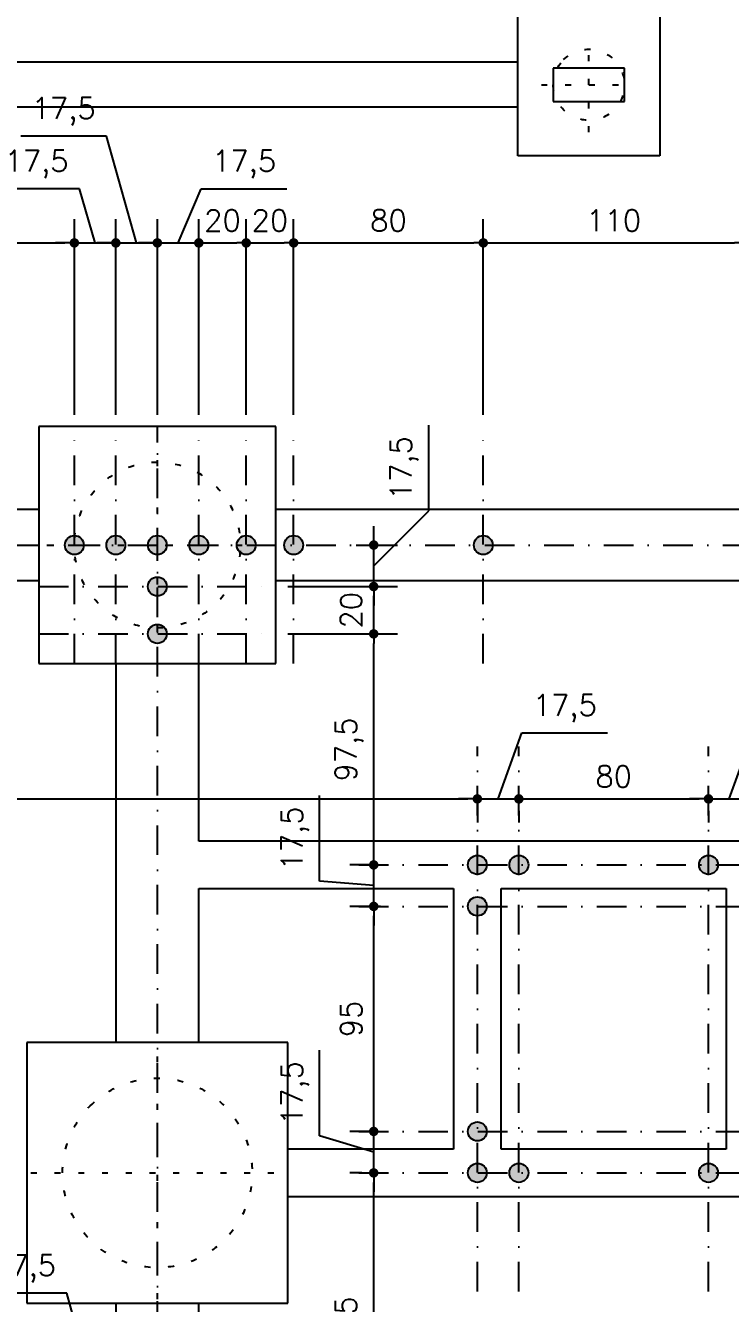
# Model space of a CAD drawing. Extents: x 26375 to 47400, y -1187 to 1911.
# Drawn here: x 29082 to 29379, y 881 to 1420 of the extents above; entities that cross this region are included whole.
import ezdxf

# ---------------------------------------------------------------- set-up
doc = ezdxf.new("R2010")
doc.units = 0
doc.header["$LTSCALE"] = 25
doc.linetypes.add('DASHDOT', pattern=[1, 0.5, -0.25, 0, -0.25])
doc.linetypes.add('ESTILO_TQS_0002', pattern=[0.4, 0.1, -0.3])
for name, color, linetype in [('COTA', 1, 'Continuous'), ('EIXO_AUXILIAR', 1, 'DASHDOT'), ('FERRO', 4, 'Continuous'), ('H7', 1, 'Continuous'), ('PROJ', 252, 'Continuous')]:
    doc.layers.add(name, color=color, linetype=linetype)
doc.styles.add('COTA', font='romans.shx')
doc.dimstyles.new('forma', dxfattribs={"dimtxt": 1.8, "dimasz": 0.8, "dimexe": 2, "dimexo": 1, "dimgap": 1, "dimtad": 1, "dimdec": 1, "dimzin": 9, "dimtxsty": 'COTA', "dimblk1": 'DOT', "dimblk2": 'DOT', "dimsah": 1, "dimcen": 0, "dimdle": 1, "dimclrd": 256, "dimclre": 256, "dimclrt": 2, "dimadec": 0, "dimazin": 0, "dimtfac": 1, "dimtdec": 0, "dimtmove": 0, "dimatfit": 3, "dimfxl": 1, "dimtolj": 1, "dimtzin": 0, "dimarcsym": 0})

# ---------------------------------------------------------------- blocks, each defined once
blk = doc.blocks.new('GR-1409')
at = {"layer": 'H7'}
blk.add_hatch(color=256, dxfattribs=at).paths.add_polyline_path([(-4, 0, 1), (4, 0, 1)])
at = {"layer": 'FERRO', "linetype": 'Continuous'}
blk.add_circle((0, 0), 4, dxfattribs=at)
blk = doc.blocks.new('GR-0909')
at = {"layer": 'H7'}
blk.add_hatch(color=256, dxfattribs=at).paths.add_polyline_path([(4, 0, 1), (-4, 0, 1)])
at = {"layer": 'FERRO', "linetype": 'Continuous'}
blk.add_circle((0, 0), 4, dxfattribs=at)
blk = doc.blocks.new('PROJ-FUND')
at = {"layer": 'PROJ'}
for p, q in [((29289.3873162536, 1364.823925022997), (29289.3873162536, 1424.823925022997)), ((29349.3873162536, 1424.823925022997), (29349.3873162536, 1364.823925022997)), ((29289.3873162536, 1404.323924896082), (28922.38732533003, 1404.323924896082)), ((29289.3873162536, 1385.323924896082), (28922.38732533003, 1385.323924896082)), ((29349.3873162536, 1364.823925022997), (29289.3873162536, 1364.823925022997)), ((29087.38232900731, 1215.57726215362), (28937.38232900731, 1215.57726215362)), ((29472.38232900731, 1215.57726215362), (29187.38232900731, 1215.57726215362)), ((28937.38232900731, 1185.57726215362), (29087.38232900731, 1185.57726215362)), ((29187.38232900731, 1185.57726215362), (29472.38232900731, 1185.57726215362)), ((29119.88232900731, 1150.57726215362), (29119.88232900731, 1065.57726215362)), ((29154.88232900731, 1075.57726215362), (29154.88232900731, 1150.57726215362)), ((29272.38232900731, 1075.57726215362), (29154.88232900731, 1075.57726215362)), ((29387.38232900731, 1075.57726215362), (29272.38232900731, 1075.57726215362)), ((29119.88232900731, 1065.57726215362), (29119.88232900731, 990.6034011536199)), ((29154.88232900731, 990.6034011536199), (29154.88232900731, 1055.57726215362)), ((29154.88232900731, 1055.57726215362), (29262.38232900731, 1055.57726215362)), ((29262.38232900731, 1055.57726215362), (29262.38232900731, 945.6034011536199)), ((29282.38232900731, 1055.57726215362), (29377.38232900731, 1055.57726215362)), ((29282.38232900731, 945.6034011536199), (29282.38232900731, 1055.57726215362)), ((29377.38232900731, 1055.57726215362), (29377.38232900731, 945.6034011536199)), ((29262.38232900731, 945.6034011536199), (29192.38232900731, 945.6034011536199)), ((29377.38232900731, 945.6034011536199), (29282.38232900731, 945.6034011536199)), ((29192.38232900731, 925.6034011536199), (29272.38232900731, 925.6034011536199)), ((29272.38232900731, 925.6034011536199), (29387.38232900731, 925.6034011536199)), ((29119.88232900731, 880.6034011536199), (29119.88232900731, 783.0772621536203)), ((29154.88232900731, 765.5772621536203), (29154.88232900731, 880.6034011536199))]:
    blk.add_line(p, q, dxfattribs=at)
at = {"layer": 'PROJ', "linetype": 'ESTILO_TQS_0002'}
for p, q in [((29319.3873162536, 1374.828991672997), (29319.3873162536, 1414.818858372997)), ((29299.3923829036, 1394.823925022997), (29339.3822496036, 1394.823925022997)), ((29137.38232900731, 1153.92226215362), (29137.38232900731, 1247.23226215362)), ((29090.72732900731, 1200.57726215362), (29184.03732900731, 1200.57726215362)), ((29137.38232900731, 882.2834011536198), (29137.38232900731, 988.9234011536199)), ((29084.06232900731, 935.6034011536199), (29190.70232900731, 935.6034011536199))]:
    blk.add_line(p, q, dxfattribs=at)
at = {"layer": 'PROJ', "linetype": 'Continuous'}
for p, q in [((29334.3873169649, 1401.823924896082), (29304.3873169649, 1401.823924896082)), ((29304.3873169649, 1401.823924896082), (29304.3873169649, 1387.823924896082)), ((29334.3873169649, 1387.823924896082), (29334.3873169649, 1401.823924896082)), ((29304.3873169649, 1387.823924896082), (29334.3873169649, 1387.823924896082)), ((29187.38232900731, 1250.57726215362), (29087.38232900731, 1250.57726215362)), ((29087.38232900731, 1250.57726215362), (29087.38232900731, 1150.57726215362)), ((29187.38232900731, 1150.57726215362), (29187.38232900731, 1250.57726215362)), ((29087.38232900731, 1150.57726215362), (29187.38232900731, 1150.57726215362)), ((29192.38232900731, 990.6034011536199), (29082.38232900731, 990.6034011536199)), ((29082.38232900731, 990.6034011536199), (29082.38232900731, 880.6034011536199)), ((29192.38232900731, 880.6034011536199), (29192.38232900731, 990.6034011536199)), ((29082.38232900731, 880.6034011536199), (29192.38232900731, 880.6034011536199))]:
    blk.add_line(p, q, dxfattribs=at)
at = {"layer": 'PROJ', "linetype": 'ESTILO_TQS_0002'}
for centre, major_axis, ratio, start_param, end_param in [((29319.3873162536, 1394.823925022997), (-10.60656636246012, 10.60656636246012), 0.9999999999998959, 3.926990816987294, 10.21017612416688), ((29137.38232900731, 1200.57726215362), (24.74873734152934, 24.74873734152934), 0.9999999999999858, 5.497787143782131, 11.78097245096172), ((29137.38232900731, 935.6034011536199), (-28.28427124746251, 28.28427124746251), 0.9999999999999565, 3.926990816987264, 10.21017612416685)]:
    blk.add_ellipse(centre, major_axis=major_axis, ratio=ratio, start_param=start_param, end_param=end_param, dxfattribs=at)
blk = doc.blocks.new('_Dot')
at = {"color": 0, "linetype": 'ByBlock', "lineweight": -2}
blk.add_line((-0.5, 0), (-1, 0), dxfattribs=at)
at = {"color": 0, "linetype": 'ByBlock', "const_width": 0.5}
blk.add_lwpolyline([(-0.25, 0, 1), (0.25, 0, 1)], format="xyb", close=True, dxfattribs=at)
blk = doc.blocks.new('*D840')
at = {"layer": 'COTA', "lineweight": -2, "transparency": 16777216}
for p, q in [((28944.88232899796, 1255.577266739011), (28944.88232899796, 1338.089565318693)), ((29102.38232900745, 1255.577168312073), (29102.38232900745, 1338.089565318693)), ((28948.88232899796, 1328.089565318693), (29098.38232900745, 1328.089565318693))]:
    blk.add_line(p, q, dxfattribs=at)
at = {"layer": 'Defpoints', "color": 0, "transparency": 16777216}
for p in [(29102.38232900745, 1328.089565318693), (28944.88232899796, 1250.577266739011), (29102.38232900745, 1250.577168312073)]:
    blk.add_point(p, dxfattribs=at)
at = {"layer": 'COTA', "lineweight": -2, "transparency": 16777216, "xscale": 4, "yscale": 4, "zscale": 4, "rotation": 180}
blk.add_blockref('_Dot', (28944.88232899796, 1328.089565318693), dxfattribs=at)
at = {"layer": 'COTA', "lineweight": -2, "transparency": 16777216, "xscale": 4, "yscale": 4, "zscale": 4}
blk.add_blockref('_Dot', (29102.38232900745, 1328.089565318693), dxfattribs=at)
at = {"layer": 'COTA', "color": 2, "transparency": 16777216, "insert": (29023.63232900271, 1338.446708175836), "char_height": 9, "attachment_point": 5, "style": 'COTA'}
blk.add_mtext('\\A1;157,5 ', dxfattribs=at)
blk = doc.blocks.new('*D841')
at = {"layer": 'COTA', "lineweight": -2, "transparency": 16777216}
for p, q in [((29104.49623085624, 1350.946708175836), (29068.35337371338, 1350.946708175836)), ((29111.13232900364, 1328.089565318693), (29104.49623085624, 1350.946708175836)), ((29102.38232900745, 1255.577168312073), (29102.38232900745, 1338.089565318693)), ((29119.88232899982, 1255.577266738898), (29119.88232899982, 1338.089565318693)), ((29098.38232900745, 1328.089565318693), (29094.38232900745, 1328.089565318693)), ((29102.38232900745, 1328.089565318693), (29119.88232899982, 1328.089565318693)), ((29102.38232900745, 1328.089565318693), (29119.88232899982, 1328.089565318693)), ((29123.88232899982, 1328.089565318693), (29127.88232899982, 1328.089565318693))]:
    blk.add_line(p, q, dxfattribs=at)
at = {"layer": 'Defpoints', "color": 0, "transparency": 16777216}
for p in [(29119.88232899982, 1328.089565318693), (29102.38232900745, 1250.577168312073), (29119.88232899982, 1250.577266738898)]:
    blk.add_point(p, dxfattribs=at)
at = {"layer": 'COTA', "lineweight": -2, "transparency": 16777216, "xscale": 4, "yscale": 4, "zscale": 4}
blk.add_blockref('_Dot', (29102.38232900745, 1328.089565318693), dxfattribs=at)
at = {"layer": 'COTA', "lineweight": -2, "transparency": 16777216, "xscale": 4, "yscale": 4, "zscale": 4, "rotation": 180}
blk.add_blockref('_Dot', (29119.88232899982, 1328.089565318693), dxfattribs=at)
at = {"layer": 'COTA', "color": 2, "transparency": 16777216, "insert": (29086.42480228481, 1361.303851032979), "char_height": 9, "attachment_point": 5, "style": 'COTA'}
blk.add_mtext('\\A1;17,5 ', dxfattribs=at)
blk = doc.blocks.new('*D842')
at = {"layer": 'COTA', "lineweight": -2, "transparency": 16777216}
for p, q in [((29115.92669085637, 1373.164672741329), (29079.78383371351, 1373.164672741329)), ((29128.63232900357, 1328.089565318693), (29115.92669085637, 1373.164672741329)), ((29119.88232899982, 1255.577266738898), (29119.88232899982, 1338.089565318693)), ((29137.38232900731, 1255.57726215362), (29137.38232900731, 1338.089565318693)), ((29115.88232899982, 1328.089565318693), (29111.88232899982, 1328.089565318693)), ((29119.88232899982, 1328.089565318693), (29137.38232900731, 1328.089565318693)), ((29119.88232899982, 1328.089565318693), (29137.38232900731, 1328.089565318693)), ((29141.38232900731, 1328.089565318693), (29145.38232900731, 1328.089565318693))]:
    blk.add_line(p, q, dxfattribs=at)
at = {"layer": 'Defpoints', "color": 0, "transparency": 16777216}
for p in [(29137.38232900731, 1328.089565318693), (29119.88232899982, 1250.577266738898), (29137.38232900731, 1250.57726215362)]:
    blk.add_point(p, dxfattribs=at)
at = {"layer": 'COTA', "lineweight": -2, "transparency": 16777216, "xscale": 4, "yscale": 4, "zscale": 4}
blk.add_blockref('_Dot', (29119.88232899982, 1328.089565318693), dxfattribs=at)
at = {"layer": 'COTA', "lineweight": -2, "transparency": 16777216, "xscale": 4, "yscale": 4, "zscale": 4, "rotation": 180}
blk.add_blockref('_Dot', (29137.38232900731, 1328.089565318693), dxfattribs=at)
at = {"layer": 'COTA', "color": 2, "transparency": 16777216, "insert": (29097.85526228494, 1383.521815598472), "char_height": 9, "attachment_point": 5, "style": 'COTA'}
blk.add_mtext('\\A1;17,5 ', dxfattribs=at)
blk = doc.blocks.new('*D843')
at = {"layer": 'COTA', "lineweight": -2, "transparency": 16777216}
for p, q in [((29146.13232900357, 1328.089565318693), (29155.9007816634, 1350.946708175836)), ((29155.9007816634, 1350.946708175836), (29192.04363880626, 1350.946708175836)), ((29137.38232900731, 1255.57726215362), (29137.38232900731, 1338.089565318693)), ((29154.88232899982, 1255.577266738898), (29154.88232899982, 1338.089565318693)), ((29133.38232900731, 1328.089565318693), (29129.38232900731, 1328.089565318693)), ((29137.38232900731, 1328.089565318693), (29154.88232899982, 1328.089565318693)), ((29137.38232900731, 1328.089565318693), (29154.88232899982, 1328.089565318693)), ((29158.88232899982, 1328.089565318693), (29162.88232899982, 1328.089565318693))]:
    blk.add_line(p, q, dxfattribs=at)
at = {"layer": 'Defpoints', "color": 0, "transparency": 16777216}
for p in [(29154.88232899982, 1328.089565318693), (29137.38232900731, 1250.57726215362), (29154.88232899982, 1250.577266738898)]:
    blk.add_point(p, dxfattribs=at)
at = {"layer": 'COTA', "lineweight": -2, "transparency": 16777216, "xscale": 4, "yscale": 4, "zscale": 4}
blk.add_blockref('_Dot', (29137.38232900731, 1328.089565318693), dxfattribs=at)
at = {"layer": 'COTA', "lineweight": -2, "transparency": 16777216, "xscale": 4, "yscale": 4, "zscale": 4, "rotation": 180}
blk.add_blockref('_Dot', (29154.88232899982, 1328.089565318693), dxfattribs=at)
at = {"layer": 'COTA', "color": 2, "transparency": 16777216, "insert": (29173.97221023482, 1361.303851032979), "char_height": 9, "attachment_point": 5, "style": 'COTA'}
blk.add_mtext('\\A1;17,5 ', dxfattribs=at)
blk = doc.blocks.new('*D844')
at = {"layer": 'COTA', "lineweight": -2, "transparency": 16777216}
for p, q in [((29154.88232899982, 1255.577266738898), (29154.88232899982, 1338.089565318693)), ((29174.88232899916, 1255.577266740404), (29174.88232899916, 1338.089565318693)), ((29158.88232899982, 1328.089565318693), (29170.88232899916, 1328.089565318693))]:
    blk.add_line(p, q, dxfattribs=at)
at = {"layer": 'Defpoints', "color": 0, "transparency": 16777216}
for p in [(29174.88232899916, 1328.089565318693), (29154.88232899982, 1250.577266738898), (29174.88232899916, 1250.577266740404)]:
    blk.add_point(p, dxfattribs=at)
at = {"layer": 'COTA', "lineweight": -2, "transparency": 16777216, "xscale": 4, "yscale": 4, "zscale": 4, "rotation": 180}
blk.add_blockref('_Dot', (29154.88232899982, 1328.089565318693), dxfattribs=at)
at = {"layer": 'COTA', "lineweight": -2, "transparency": 16777216, "xscale": 4, "yscale": 4, "zscale": 4}
blk.add_blockref('_Dot', (29174.88232899916, 1328.089565318693), dxfattribs=at)
at = {"layer": 'COTA', "color": 2, "transparency": 16777216, "insert": (29164.88232899949, 1337.589565318693), "char_height": 9, "attachment_point": 5, "style": 'COTA'}
blk.add_mtext('\\A1;20 ', dxfattribs=at)
blk = doc.blocks.new('*D845')
at = {"layer": 'COTA', "lineweight": -2, "transparency": 16777216}
for p, q in [((29174.88232899916, 1255.577266740404), (29174.88232899916, 1338.089565318693)), ((29194.88232899916, 1255.577266740404), (29194.88232899916, 1338.089565318693)), ((29178.88232899916, 1328.089565318693), (29190.88232899916, 1328.089565318693))]:
    blk.add_line(p, q, dxfattribs=at)
at = {"layer": 'Defpoints', "color": 0, "transparency": 16777216}
for p in [(29194.88232899916, 1328.089565318693), (29174.88232899916, 1250.577266740404), (29194.88232899916, 1250.577266740404)]:
    blk.add_point(p, dxfattribs=at)
at = {"layer": 'COTA', "lineweight": -2, "transparency": 16777216, "xscale": 4, "yscale": 4, "zscale": 4, "rotation": 180}
blk.add_blockref('_Dot', (29174.88232899916, 1328.089565318693), dxfattribs=at)
at = {"layer": 'COTA', "lineweight": -2, "transparency": 16777216, "xscale": 4, "yscale": 4, "zscale": 4}
blk.add_blockref('_Dot', (29194.88232899916, 1328.089565318693), dxfattribs=at)
at = {"layer": 'COTA', "color": 2, "transparency": 16777216, "insert": (29184.88232899916, 1337.589565318693), "char_height": 9, "attachment_point": 5, "style": 'COTA'}
blk.add_mtext('\\A1;20 ', dxfattribs=at)
blk = doc.blocks.new('*D846')
at = {"layer": 'COTA', "lineweight": -2, "transparency": 16777216}
for p, q in [((29194.88232899916, 1255.577266740404), (29194.88232899916, 1338.089565318693)), ((29274.88232899916, 1255.577266740404), (29274.88232899916, 1338.089565318693)), ((29198.88232899916, 1328.089565318693), (29270.88232899916, 1328.089565318693))]:
    blk.add_line(p, q, dxfattribs=at)
at = {"layer": 'Defpoints', "color": 0, "transparency": 16777216}
for p in [(29274.88232899916, 1328.089565318693), (29194.88232899916, 1250.577266740404), (29274.88232899916, 1250.577266740404)]:
    blk.add_point(p, dxfattribs=at)
at = {"layer": 'COTA', "lineweight": -2, "transparency": 16777216, "xscale": 4, "yscale": 4, "zscale": 4, "rotation": 180}
blk.add_blockref('_Dot', (29194.88232899916, 1328.089565318693), dxfattribs=at)
at = {"layer": 'COTA', "lineweight": -2, "transparency": 16777216, "xscale": 4, "yscale": 4, "zscale": 4}
blk.add_blockref('_Dot', (29274.88232899916, 1328.089565318693), dxfattribs=at)
at = {"layer": 'COTA', "color": 2, "transparency": 16777216, "insert": (29234.88232899916, 1337.589565318693), "char_height": 9, "attachment_point": 5, "style": 'COTA'}
blk.add_mtext('\\A1;80 ', dxfattribs=at)
blk = doc.blocks.new('*D847')
at = {"layer": 'COTA', "lineweight": -2, "transparency": 16777216}
for p, q in [((29274.88232899916, 1255.577266740404), (29274.88232899916, 1338.089565318693)), ((29384.88232899823, 1255.577266745061), (29384.88232899823, 1338.089565318693)), ((29278.88232899916, 1328.089565318693), (29380.88232899823, 1328.089565318693))]:
    blk.add_line(p, q, dxfattribs=at)
at = {"layer": 'Defpoints', "color": 0, "transparency": 16777216}
for p in [(29384.88232899823, 1328.089565318693), (29274.88232899916, 1250.577266740404), (29384.88232899823, 1250.577266745061)]:
    blk.add_point(p, dxfattribs=at)
at = {"layer": 'COTA', "lineweight": -2, "transparency": 16777216, "xscale": 4, "yscale": 4, "zscale": 4, "rotation": 180}
blk.add_blockref('_Dot', (29274.88232899916, 1328.089565318693), dxfattribs=at)
at = {"layer": 'COTA', "lineweight": -2, "transparency": 16777216, "xscale": 4, "yscale": 4, "zscale": 4}
blk.add_blockref('_Dot', (29384.88232899823, 1328.089565318693), dxfattribs=at)
at = {"layer": 'COTA', "color": 2, "transparency": 16777216, "insert": (29329.88232899869, 1337.589565318693), "char_height": 9, "attachment_point": 5, "style": 'COTA'}
blk.add_mtext('\\A1;110 ', dxfattribs=at)
blk = doc.blocks.new('*D859')
at = {"layer": 'COTA', "lineweight": -2, "transparency": 16777216}
for p, q in [((27919.88232901814, 1092.459749453719), (27919.88232901814, 1083.435088674986)), ((27923.88232901814, 1093.435088674986), (29268.38232900099, 1093.435088674986)), ((29272.38232900099, 1092.459749505753), (29272.38232900099, 1083.435088674986))]:
    blk.add_line(p, q, dxfattribs=at)
at = {"layer": 'Defpoints', "color": 0, "transparency": 16777216}
for p in [(27919.88232901814, 1097.459749453719), (29272.38232900099, 1097.459749505753), (29272.38232900099, 1093.435088674986)]:
    blk.add_point(p, dxfattribs=at)
at = {"layer": 'COTA', "lineweight": -2, "transparency": 16777216, "xscale": 4, "yscale": 4, "zscale": 4, "rotation": 180}
blk.add_blockref('_Dot', (27919.88232901814, 1093.435088674986), dxfattribs=at)
at = {"layer": 'COTA', "lineweight": -2, "transparency": 16777216, "xscale": 4, "yscale": 4, "zscale": 4}
blk.add_blockref('_Dot', (29272.38232900099, 1093.435088674986), dxfattribs=at)
at = {"layer": 'COTA', "color": 2, "transparency": 16777216, "insert": (28596.13232900956, 1103.792231532129), "char_height": 9, "attachment_point": 5, "style": 'COTA'}
blk.add_mtext('\\A1;1352,5 ', dxfattribs=at)
blk = doc.blocks.new('*D860')
at = {"layer": 'COTA', "lineweight": -2, "transparency": 16777216}
for p, q in [((29281.13232900284, 1093.435088674986), (29291.20375757427, 1121.329502367826)), ((29291.20375757427, 1121.329502367826), (29327.34661471712, 1121.329502367826)), ((29268.38232900099, 1093.435088674986), (29264.38232900099, 1093.435088674986)), ((29272.38232900099, 1093.435088674986), (29289.88232900468, 1093.435088674986)), ((29272.38232900099, 1093.435088674986), (29289.88232900468, 1093.435088674986)), ((29272.38232900099, 1092.459749505753), (29272.38232900099, 1083.435088674986)), ((29293.88232900468, 1093.435088674986), (29297.88232900468, 1093.435088674986)), ((29289.88232900468, 1088.435088677704), (29289.88232900468, 1083.435088674986))]:
    blk.add_line(p, q, dxfattribs=at)
at = {"layer": 'Defpoints', "color": 0, "transparency": 16777216}
for p in [(29272.38232900099, 1097.459749505753), (29289.88232900468, 1093.435088677704), (29289.88232900468, 1093.435088674986)]:
    blk.add_point(p, dxfattribs=at)
at = {"layer": 'COTA', "lineweight": -2, "transparency": 16777216, "xscale": 4, "yscale": 4, "zscale": 4}
blk.add_blockref('_Dot', (29272.38232900099, 1093.435088674986), dxfattribs=at)
at = {"layer": 'COTA', "lineweight": -2, "transparency": 16777216, "xscale": 4, "yscale": 4, "zscale": 4, "rotation": 180}
blk.add_blockref('_Dot', (29289.88232900468, 1093.435088674986), dxfattribs=at)
at = {"layer": 'COTA', "color": 2, "transparency": 16777216, "insert": (29309.27518614569, 1131.686645224969), "char_height": 9, "attachment_point": 5, "style": 'COTA'}
blk.add_mtext('\\A1;17,5 ', dxfattribs=at)
blk = doc.blocks.new('*D861')
at = {"layer": 'COTA', "lineweight": -2, "transparency": 16777216}
for p, q in [((29293.88232900468, 1093.435088674986), (29365.88232900587, 1093.435088674986)), ((29289.88232900468, 1088.435088677704), (29289.88232900468, 1083.435088674986)), ((29369.88232900587, 1088.435088680781), (29369.88232900587, 1083.435088674986))]:
    blk.add_line(p, q, dxfattribs=at)
at = {"layer": 'Defpoints', "color": 0, "transparency": 16777216}
for p in [(29289.88232900468, 1093.435088677704), (29369.88232900587, 1093.435088680781), (29369.88232900587, 1093.435088674986)]:
    blk.add_point(p, dxfattribs=at)
at = {"layer": 'COTA', "lineweight": -2, "transparency": 16777216, "xscale": 4, "yscale": 4, "zscale": 4, "rotation": 180}
blk.add_blockref('_Dot', (29289.88232900468, 1093.435088674986), dxfattribs=at)
at = {"layer": 'COTA', "lineweight": -2, "transparency": 16777216, "xscale": 4, "yscale": 4, "zscale": 4}
blk.add_blockref('_Dot', (29369.88232900587, 1093.435088674986), dxfattribs=at)
at = {"layer": 'COTA', "color": 2, "transparency": 16777216, "insert": (29329.88232900528, 1102.935088674986), "char_height": 9, "attachment_point": 5, "style": 'COTA'}
blk.add_mtext('\\A1;80 ', dxfattribs=at)
blk = doc.blocks.new('*D862')
at = {"layer": 'COTA', "lineweight": -2, "transparency": 16777216}
for p, q in [((29378.63232900535, 1093.435088674986), (29388.70375757672, 1121.329502367826)), ((29388.70375757672, 1121.329502367826), (29424.84661471958, 1121.329502367826)), ((29365.88232900587, 1093.435088674986), (29361.88232900587, 1093.435088674986)), ((29369.88232900587, 1093.435088674986), (29387.38232900482, 1093.435088674986)), ((29369.88232900587, 1093.435088674986), (29387.38232900482, 1093.435088674986)), ((29391.38232900482, 1093.435088674986), (29395.38232900482, 1093.435088674986)), ((29369.88232900587, 1088.435088680781), (29369.88232900587, 1083.435088674986)), ((29387.38232900482, 1088.435088681455), (29387.38232900482, 1083.435088674986))]:
    blk.add_line(p, q, dxfattribs=at)
at = {"layer": 'Defpoints', "color": 0, "transparency": 16777216}
for p in [(29369.88232900587, 1093.435088680781), (29387.38232900482, 1093.435088681455), (29387.38232900482, 1093.435088674986)]:
    blk.add_point(p, dxfattribs=at)
at = {"layer": 'COTA', "lineweight": -2, "transparency": 16777216, "xscale": 4, "yscale": 4, "zscale": 4}
blk.add_blockref('_Dot', (29369.88232900587, 1093.435088674986), dxfattribs=at)
at = {"layer": 'COTA', "lineweight": -2, "transparency": 16777216, "xscale": 4, "yscale": 4, "zscale": 4, "rotation": 180}
blk.add_blockref('_Dot', (29387.38232900482, 1093.435088674986), dxfattribs=at)
at = {"layer": 'COTA', "color": 2, "transparency": 16777216, "insert": (29406.77518614815, 1131.686645224969), "char_height": 9, "attachment_point": 5, "style": 'COTA'}
blk.add_mtext('\\A1;17,5 ', dxfattribs=at)
blk = doc.blocks.new('*D881')
at = {"layer": 'COTA', "lineweight": -2, "transparency": 16777216}
for p, q in [((29099.19664149695, 884.8628980151168), (29063.05378435409, 884.8628980151168)), ((29111.13232900172, 841.2914694436881), (29099.19664149695, 884.8628980151168)), ((29102.38232899612, 820.5772247291243), (29102.38232899612, 851.2914694436881)), ((29119.88232900731, 820.5772621498954), (29119.88232900731, 851.2914694436881)), ((29098.38232899612, 841.2914694436881), (29094.38232899612, 841.2914694436881)), ((29102.38232899612, 841.2914694436881), (29119.88232900731, 841.2914694436881)), ((29102.38232899612, 841.2914694436881), (29119.88232900731, 841.2914694436881)), ((29123.88232900731, 841.2914694436881), (29127.88232900731, 841.2914694436881))]:
    blk.add_line(p, q, dxfattribs=at)
at = {"layer": 'Defpoints', "color": 0, "transparency": 16777216}
for p in [(29119.88232900731, 841.2914694436881), (29102.38232899612, 815.5772247291243), (29119.88232900731, 815.5772621498954)]:
    blk.add_point(p, dxfattribs=at)
at = {"layer": 'COTA', "lineweight": -2, "transparency": 16777216, "xscale": 4, "yscale": 4, "zscale": 4}
blk.add_blockref('_Dot', (29102.38232899612, 841.2914694436881), dxfattribs=at)
at = {"layer": 'COTA', "lineweight": -2, "transparency": 16777216, "xscale": 4, "yscale": 4, "zscale": 4, "rotation": 180}
blk.add_blockref('_Dot', (29119.88232900731, 841.2914694436881), dxfattribs=at)
at = {"layer": 'COTA', "color": 2, "transparency": 16777216, "insert": (29081.12521292552, 895.2200408722597), "char_height": 9, "attachment_point": 5, "style": 'COTA'}
blk.add_mtext('\\A1;17,5 ', dxfattribs=at)
blk = doc.blocks.new('*D1061')
at = {"layer": 'COTA', "lineweight": -2, "transparency": 16777216}
for p, q in [((29223.65295129986, 935.6035044433979), (29218.65253050304, 935.6035044433979)), ((29228.65253050304, 787.0771553510099), (29228.65253050304, 931.6035044433979)), ((29192.38232899705, 783.0771553510099), (29238.65253050304, 783.0771553510099))]:
    blk.add_line(p, q, dxfattribs=at)
at = {"layer": 'Defpoints', "color": 0, "transparency": 16777216}
for p in [(29228.65253050304, 935.6035044433979), (29228.65295129986, 935.6035044433979), (29187.38232899705, 783.0771553510099)]:
    blk.add_point(p, dxfattribs=at)
at = {"layer": 'COTA', "lineweight": -2, "transparency": 16777216, "xscale": 4, "yscale": 4, "zscale": 4}
for p, rotation in [((29228.65253050304, 935.6035044433979), 90), ((29228.65253050304, 783.0771553510099), 270)]:
    blk.add_blockref('_Dot', p, dxfattribs=dict(at, rotation=rotation))
at = {"layer": 'COTA', "color": 2, "transparency": 16777216, "insert": (29218.29538764588, 866.1567769455692), "char_height": 9, "attachment_point": 5, "rotation": 90, "style": 'COTA'}
blk.add_mtext('\\A1;152,5 ', dxfattribs=at)
blk = doc.blocks.new('*D1062')
at = {"layer": 'COTA', "lineweight": -2, "transparency": 16777216}
for p, q in [((29205.79538764591, 951.2106462204933), (29205.79538764591, 987.3535033633505)), ((29228.65253050305, 957.103502283303), (29228.65253050305, 961.103502283303)), ((29228.65253050305, 944.3535033633505), (29205.79538764591, 951.2106462204933)), ((29228.00143601155, 953.103502283303), (29218.65253050305, 953.103502283303)), ((29228.65253050305, 935.6035044433979), (29228.65253050305, 953.103502283303)), ((29228.65253050305, 935.6035044433979), (29228.65253050305, 953.103502283303)), ((29223.65295129986, 935.6035044433979), (29218.65253050305, 935.6035044433979)), ((29228.65253050305, 931.6035044433979), (29228.65253050305, 927.6035044433979))]:
    blk.add_line(p, q, dxfattribs=at)
at = {"layer": 'Defpoints', "color": 0, "transparency": 16777216}
for p in [(29228.65253050305, 953.103502283303), (29233.00143601155, 953.103502283303), (29228.65295129986, 935.6035044433979)]:
    blk.add_point(p, dxfattribs=at)
at = {"layer": 'COTA', "lineweight": -2, "transparency": 16777216, "xscale": 4, "yscale": 4, "zscale": 4}
for p, rotation in [((29228.65253050305, 953.103502283303), 270), ((29228.65253050305, 935.6035044433979), 90)]:
    blk.add_blockref('_Dot', p, dxfattribs=dict(at, rotation=rotation))
at = {"layer": 'COTA', "color": 2, "transparency": 16777216, "insert": (29195.43824478876, 969.2820747919134), "char_height": 9, "attachment_point": 5, "rotation": 90, "style": 'COTA'}
blk.add_mtext('\\A1;17,5 ', dxfattribs=at)
blk = doc.blocks.new('*D1063')
at = {"layer": 'COTA', "lineweight": -2, "transparency": 16777216}
for p, q in [((29231.5775902397, 1048.077361900241), (29218.65253050308, 1048.077361900241)), ((29228.65253050308, 957.103502283303), (29228.65253050308, 1044.077361900241)), ((29228.00143601155, 953.103502283303), (29218.65253050308, 953.103502283303))]:
    blk.add_line(p, q, dxfattribs=at)
at = {"layer": 'Defpoints', "color": 0, "transparency": 16777216}
for p in [(29228.65253050308, 1048.077361900241), (29236.5775902397, 1048.077361900241), (29233.00143601155, 953.103502283303)]:
    blk.add_point(p, dxfattribs=at)
at = {"layer": 'COTA', "lineweight": -2, "transparency": 16777216, "xscale": 4, "yscale": 4, "zscale": 4}
for p, rotation in [((29228.65253050308, 1048.077361900241), 90), ((29228.65253050308, 953.103502283303), 270)]:
    blk.add_blockref('_Dot', p, dxfattribs=dict(at, rotation=rotation))
at = {"layer": 'COTA', "color": 2, "transparency": 16777216, "insert": (29219.15253050307, 1000.590432091763), "char_height": 9, "attachment_point": 5, "rotation": 90, "style": 'COTA'}
blk.add_mtext('\\A1;95 ', dxfattribs=at)
blk = doc.blocks.new('*D1064')
at = {"layer": 'COTA', "lineweight": -2, "transparency": 16777216}
for p, q in [((29205.79538764598, 1058.684505080164), (29205.79538764598, 1094.827362223021)), ((29228.65253050312, 1069.577362545784), (29228.65253050312, 1073.577362545784)), ((29230.27804948956, 1065.577362545784), (29218.65253050312, 1065.577362545784)), ((29228.65253050312, 1048.077361900241), (29228.65253050312, 1065.577362545784)), ((29228.65253050312, 1048.077361900241), (29228.65253050312, 1065.577362545784)), ((29228.65253050312, 1056.827362223012), (29205.79538764598, 1058.684505080164)), ((29231.5775902397, 1048.077361900241), (29218.65253050312, 1048.077361900241)), ((29228.65253050312, 1044.077361900241), (29228.65253050312, 1040.077361900241))]:
    blk.add_line(p, q, dxfattribs=at)
at = {"layer": 'Defpoints', "color": 0, "transparency": 16777216}
for p in [(29228.65253050312, 1065.577362545784), (29235.27804948956, 1065.577362545784), (29236.5775902397, 1048.077361900241)]:
    blk.add_point(p, dxfattribs=at)
at = {"layer": 'COTA', "lineweight": -2, "transparency": 16777216, "xscale": 4, "yscale": 4, "zscale": 4}
for p, rotation in [((29228.65253050312, 1065.577362545784), 270), ((29228.65253050312, 1048.077361900241), 90)]:
    blk.add_blockref('_Dot', p, dxfattribs=dict(at, rotation=rotation))
at = {"layer": 'COTA', "color": 2, "transparency": 16777216, "insert": (29195.43824478883, 1076.755933651584), "char_height": 9, "attachment_point": 5, "rotation": 90, "style": 'COTA'}
blk.add_mtext('\\A1;17,5 ', dxfattribs=at)
blk = doc.blocks.new('*D1065')
at = {"layer": 'COTA', "lineweight": -2, "transparency": 16777216}
for p, q in [((29192.38232899494, 1163.077155351009), (29238.65253050314, 1163.077155351009)), ((29228.65253050314, 1069.577362545784), (29228.65253050314, 1159.077155351009)), ((29230.27804948956, 1065.577362545784), (29218.65253050314, 1065.577362545784))]:
    blk.add_line(p, q, dxfattribs=at)
at = {"layer": 'Defpoints', "color": 0, "transparency": 16777216}
for p in [(29187.38232899494, 1163.077155351009), (29228.65253050314, 1163.077155351009), (29235.27804948956, 1065.577362545784)]:
    blk.add_point(p, dxfattribs=at)
at = {"layer": 'COTA', "lineweight": -2, "transparency": 16777216, "xscale": 4, "yscale": 4, "zscale": 4}
for p, rotation in [((29228.65253050314, 1163.077155351009), 90), ((29228.65253050314, 1065.577362545784), 270)]:
    blk.add_blockref('_Dot', p, dxfattribs=dict(at, rotation=rotation))
at = {"layer": 'COTA', "color": 2, "transparency": 16777216, "insert": (29218.29538764599, 1114.327258948388), "char_height": 9, "attachment_point": 5, "rotation": 90, "style": 'COTA'}
blk.add_mtext('\\A1;97,5 ', dxfattribs=at)
blk = doc.blocks.new('*D1066')
at = {"layer": 'COTA', "lineweight": -2, "transparency": 16777216}
for p, q in [((29192.38232900733, 1183.077155158728), (29238.6525305032, 1183.077155158728)), ((29228.6525305032, 1167.077155351009), (29228.6525305032, 1179.077155158728)), ((29192.38232899494, 1163.077155351009), (29238.6525305032, 1163.077155351009))]:
    blk.add_line(p, q, dxfattribs=at)
at = {"layer": 'Defpoints', "color": 0, "transparency": 16777216}
for p in [(29187.38232900733, 1183.077155158728), (29228.6525305032, 1183.077155158728), (29187.38232899494, 1163.077155351009)]:
    blk.add_point(p, dxfattribs=at)
at = {"layer": 'COTA', "lineweight": -2, "transparency": 16777216, "xscale": 4, "yscale": 4, "zscale": 4}
for p, rotation in [((29228.6525305032, 1183.077155158728), 90), ((29228.6525305032, 1163.077155351009), 270)]:
    blk.add_blockref('_Dot', p, dxfattribs=dict(at, rotation=rotation))
at = {"layer": 'COTA', "color": 2, "transparency": 16777216, "insert": (29219.15253050318, 1173.077155254869), "char_height": 9, "attachment_point": 5, "rotation": 90, "style": 'COTA'}
blk.add_mtext('\\A1;20 ', dxfattribs=at)
blk = doc.blocks.new('*D1067')
at = {"layer": 'COTA', "lineweight": -2, "transparency": 16777216}
for p, q in [((29251.86681621748, 1214.970011361249), (29251.86681621748, 1251.112868504106)), ((29228.65253050321, 1191.827154218391), (29251.86681621748, 1214.970011361249)), ((29228.65253050321, 1204.577153278055), (29228.65253050321, 1208.577153278055)), ((29221.19989598386, 1200.577153278055), (29238.65253050321, 1200.577153278055)), ((29228.65253050321, 1183.077155158728), (29228.65253050321, 1200.577153278055)), ((29228.65253050321, 1183.077155158728), (29228.65253050321, 1200.577153278055)), ((29192.38232900733, 1183.077155158728), (29238.65253050321, 1183.077155158728)), ((29228.65253050321, 1179.077155158728), (29228.65253050321, 1175.077155158728))]:
    blk.add_line(p, q, dxfattribs=at)
at = {"layer": 'Defpoints', "color": 0, "transparency": 16777216}
for p in [(29216.19989598386, 1200.577153278055), (29228.65253050321, 1200.577153278055), (29187.38232900733, 1183.077155158728)]:
    blk.add_point(p, dxfattribs=at)
at = {"layer": 'COTA', "lineweight": -2, "transparency": 16777216, "xscale": 4, "yscale": 4, "zscale": 4}
for p, rotation in [((29228.65253050321, 1200.577153278055), 270), ((29228.65253050321, 1183.077155158728), 90)]:
    blk.add_blockref('_Dot', p, dxfattribs=dict(at, rotation=rotation))
at = {"layer": 'COTA', "color": 2, "transparency": 16777216, "insert": (29241.50967336034, 1233.041439932669), "char_height": 9, "attachment_point": 5, "rotation": 90, "style": 'COTA'}
blk.add_mtext('\\A1;17,5 ', dxfattribs=at)

msp = doc.modelspace()

# ---------------------------------------------------------------- linework, layer by layer
at = {"layer": 'EIXO_AUXILIAR', "color": 2}
for p, q in [((29102.38232900745, 1150.577168312073), (29102.38232900745, 1250.577168312073)), ((29119.88232899982, 1150.577266738898), (29119.88232899982, 1250.577266738898)), ((29137.38232900731, 15.57716510002024), (29137.38232900731, 1250.57716510002)), ((29154.88232899982, 1150.577266738898), (29154.88232899982, 1250.577266738898)), ((29174.88232899916, 1150.577266740404), (29174.88232899916, 1250.577266740404)), ((29194.88232899916, 1150.577266740404), (29194.88232899916, 1250.577266740404)), ((29274.88232899916, 1150.577266740404), (29274.88232899916, 1250.577266740404)), ((27869.88232900731, 1200.577276833564), (30357.38232900731, 1200.577048548398)), ((29087.38232898244, 1183.077368760225), (29187.38232900028, 1183.077155158727)), ((29087.38232897708, 1163.077368952506), (29187.38232899492, 1163.077155351009)), ((29272.38232900914, 885.603400757559), (29272.38232900029, 1115.57726215094)), ((29289.88232901267, 885.6033187941392), (29289.88232900383, 1115.57718018752)), ((29369.88232901387, 885.6033187920256), (29369.88232900502, 1115.577180185406)), ((29222.38232899935, 1065.577368951688), (29437.38232900841, 1065.577262151174)), ((29222.3823289981, 1048.077368951688), (29437.38232900717, 1048.077262151174)), ((29222.38232900116, 953.1035075583077), (29437.38232901022, 953.1034007577937)), ((29222.38232900022, 935.6035075583077), (29437.38232900929, 935.6034007577937))]:
    msp.add_line(p, q, dxfattribs=at)

# ---------------------------------------------------------------- block references
for name, p in [('GR-0909', (29102.38232899982, 1200.577262150251)), ('GR-1409', (29119.88232899982, 1200.577262150251)), ('GR-0909', (29137.38232899982, 1200.577262150251)), ('GR-1409', (29154.88232899982, 1200.577262150251)), ('GR-1409', (29174.88232899916, 1200.577262151758)), ('GR-1409', (29194.88232899916, 1200.577262151758)), ('GR-1409', (29274.88232899916, 1200.577262151758)), ('GR-0909', (29272.38232900029, 1065.57726215094)), ('GR-1409', (29289.88232900029, 1065.57726215094)), ('GR-1409', (29369.88232900102, 1065.577262148964)), ('GR-0909', (29272.38232900914, 935.603400757559)), ('GR-1409', (29289.88232900914, 935.603400757559)), ('GR-1409', (29369.88232901034, 935.6034007554454))]:
    msp.add_blockref(name, p)
at = {"rotation": 90}
for p in [(29137.38232900195, 1183.077262151758), (29137.38232900195, 1163.077262151758), (29272.3823290094, 1048.103400756377), (29272.38232900913, 953.1034007574663)]:
    msp.add_blockref('GR-1409', p, dxfattribs=at)
at = {"layer": 'COTA'}
msp.add_blockref('PROJ-FUND', (0, 0), dxfattribs=at)

# ---------------------------------------------------------------- dimensions: what is measured, and where the dimension line sits
for base, p1, p2, picture, middle in [((29137.38232900731, 1328.089565318693), (29119.88232899982, 1250.577266738898), (29137.38232900731, 1250.57726215362), '*D842', (29110.92669085637, 1373.164672741329)), ((29119.88232899982, 1328.089565318693), (29102.38232900745, 1250.577168312073), (29119.88232899982, 1250.577266738898), '*D841', (29099.49623085624, 1350.946708175836)), ((29154.88232899982, 1328.089565318693), (29137.38232900731, 1250.57726215362), (29154.88232899982, 1250.577266738898), '*D843', (29160.9007816634, 1350.946708175836)), ((29174.88232899916, 1328.089565318693), (29154.88232899982, 1250.577266738898), (29174.88232899916, 1250.577266740404), '*D844', (29164.88232899949, 1328.089565318693)), ((29194.88232899916, 1328.089565318693), (29174.88232899916, 1250.577266740404), (29194.88232899916, 1250.577266740404), '*D845', (29184.88232899916, 1328.089565318693)), ((29289.88232900468, 1093.435088674986), (29272.38232900099, 1097.459749505753), (29289.88232900468, 1093.435088677704), '*D860', (29296.20375757427, 1121.329502367826)), ((29387.38232900482, 1093.435088674986), (29369.88232900587, 1093.435088680781), (29387.38232900482, 1093.435088681455), '*D862', (29393.70375757672, 1121.329502367826)), ((29119.88232900731, 841.2914694436881), (29102.38232899612, 815.5772247291243), (29119.88232900731, 815.5772621498954), '*D881', (29094.19664149695, 884.8628980151168))]:
    dim = msp.add_linear_dim(base=base, p1=p1, p2=p2, dimstyle='forma', override={"dimscale": 5, "dimpost": ' ', "dimtmove": 1}, dxfattribs=at)
    dim.commit()
    dim.dimension.update_dxf_attribs({"geometry": picture, "text_midpoint": middle, "dimtype": 160})
for base, p1, p2, override, picture, middle in [((29102.38232900745, 1328.089565318693), (28944.88232899796, 1250.577266739011), (29102.38232900745, 1250.577168312073), {"dimscale": 5, "dimpost": ' ', "dimtmove": 1}, '*D840', (29023.63232900271, 1338.446708175836)), ((29274.88232899916, 1328.089565318693), (29194.88232899916, 1250.577266740404), (29274.88232899916, 1250.577266740404), {"dimscale": 5, "dimpost": ' ', "dimtmove": 1}, '*D846', (29234.88232899916, 1337.589565318693)), ((29384.88232899823, 1328.089565318693), (29274.88232899916, 1250.577266740404), (29384.88232899823, 1250.577266745061), {"dimscale": 5, "dimpost": ' ', "dimtmove": 1}, '*D847', (29329.88232899869, 1337.589565318693)), ((29272.38232900099, 1093.435088674986), (27919.88232901814, 1097.459749453719), (29272.38232900099, 1097.459749505753), {"dimscale": 5, "dimpost": ' '}, '*D859', (28596.13232900956, 1103.792231532129)), ((29369.88232900587, 1093.435088674986), (29289.88232900468, 1093.435088677704), (29369.88232900587, 1093.435088680781), {"dimscale": 5, "dimpost": ' ', "dimtmove": 1}, '*D861', (29329.88232900528, 1102.935088674986))]:
    dim = msp.add_linear_dim(base=base, p1=p1, p2=p2, dimstyle='forma', override=override, dxfattribs=at)
    dim.commit()
    dim.dimension.update_dxf_attribs({"geometry": picture, "text_midpoint": middle})
for base, p1, p2, picture, middle in [((29228.65253050321, 1200.577153278055), (29187.38232900731, 1183.077155158727), (29216.19989598385, 1200.577153278055), '*D1067', (29251.86681621748, 1219.97001136124)), ((29228.6525305032, 1183.077155158728), (29187.38232899492, 1163.077155351009), (29187.38232900731, 1183.077155158727), '*D1066', (29228.65253050318, 1173.077155254869)), ((29228.65253050312, 1065.577362545784), (29236.57759023969, 1048.077361900241), (29235.27804948955, 1065.577362545783), '*D1064', (29205.79538764597, 1063.684505080155)), ((29228.65253050304, 935.6035044433979), (29187.38232899704, 783.0771553510094), (29228.65295129985, 935.6035044433975), '*D1061', (29228.65253050302, 866.1567769455692))]:
    dim = msp.add_linear_dim(base=base, p1=p1, p2=p2, angle=90, dimstyle='forma', override={"dimscale": 5, "dimpost": ' ', "dimtmove": 1}, dxfattribs=at)
    dim.commit()
    dim.dimension.update_dxf_attribs({"geometry": picture, "text_midpoint": middle, "dimtype": 160})
for base, p1, p2, picture, middle in [((29228.65253050314, 1163.077155351009), (29235.27804948955, 1065.577362545783), (29187.38232899492, 1163.077155351009), '*D1065', (29218.29538764599, 1114.327258948388)), ((29228.65253050308, 1048.077361900241), (29233.00143601153, 953.1035022833025), (29236.57759023969, 1048.077361900241), '*D1063', (29219.15253050307, 1000.590432091763)), ((29228.65253050305, 953.103502283303), (29228.65295129985, 935.6035044433975), (29233.00143601153, 953.1035022833025), '*D1062', (29195.43824478876, 956.2106462204848))]:
    dim = msp.add_linear_dim(base=base, p1=p1, p2=p2, angle=90, dimstyle='forma', override={"dimscale": 5, "dimpost": ' ', "dimtmove": 1}, dxfattribs=at)
    dim.commit()
    dim.dimension.update_dxf_attribs({"geometry": picture, "text_midpoint": middle})

doc.saveas('drawing.dxf')
